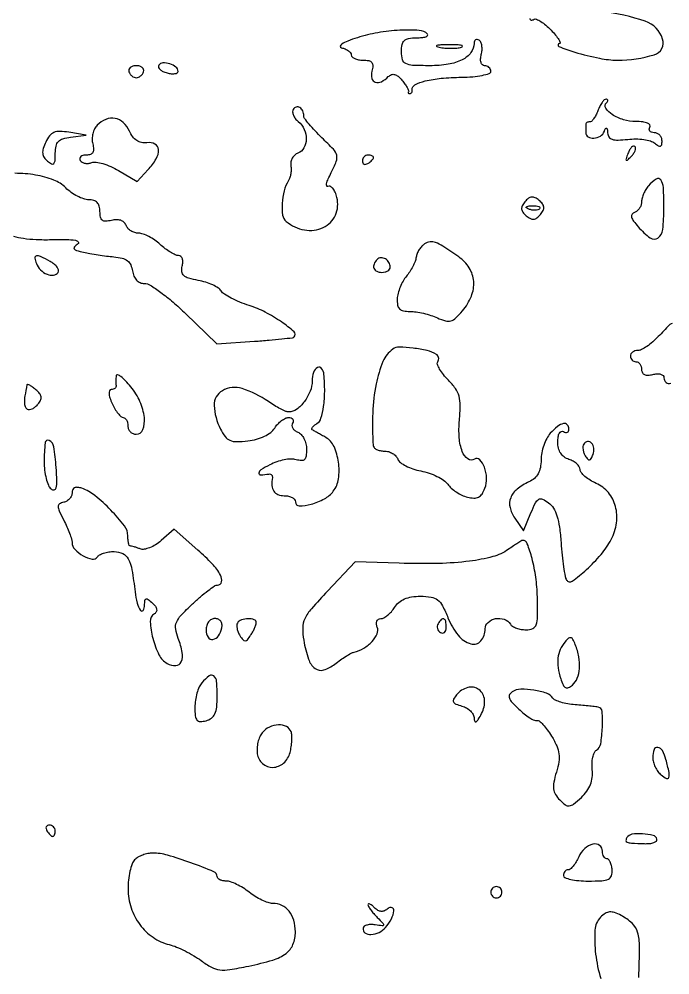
# Model space of a CAD drawing. Extents: x 0 to 5034, y 0 to 2560.
# Drawn here: x 1067.5 to 1184.1, y 575.2 to 746.3 of the extents above; entities that cross this region are included whole.
import ezdxf

# ---------------------------------------------------------------- set-up
doc = ezdxf.new("R2010")
doc.units = 0

msp = doc.modelspace()

# ---------------------------------------------------------------- linework, layer by layer
for points in [[(1159, 746.473207, 0.159452), (1159.061833, 746.284245, 0.182739), (1159.220313, 746.181132, 0.123689), (1159.462713, 746.188598, 0.060283), (1159.75, 746.309162, -0.23864), (1160.180296, 746.330368, -0.037434), (1160.950987, 745.915216, -0.034735), (1161.85526, 745.244215, -0.023851), (1162.785276, 744.368179, -0.016971), (1163.60768, 743.45592, -0.035634), (1164.168577, 742.684155, -0.060993), (1164.416509, 742.151161, -0.493754), (1164.285276, 741.960858, 0.788755), (1164.191021, 741.458034, 0.035746), (1167.03236, 740.42427, 0.018175), (1171.491536, 739.327679, 0.051241), (1174.680551, 739, 0.072813), (1181.27991, 739.966164, 0.418323), (1182.770051, 742.775757, 0.239445), (1179.660324, 745.952156, 0.052066), (1171.946236, 747.692773, -0.018771)], [(1066.521533, 707.471597, 0.031164), (1068.295583, 707.093681, 0.026805), (1070.57592, 706.878739, 0.016342), (1073.281675, 706.8579, -0.008537), (1076.011954, 706.879486, -0.038375), (1077.60203, 706.742592, -0.181644), (1078.110083, 706.450374, -0.448201), (1078.052155, 706.075341, 0.049968), (1077.424486, 705.573264, 0.362117), (1077.388193, 705.21658, 0.175121), (1077.803061, 704.913702, 0.016254), (1079.052155, 704.592914, 0.011557), (1080.204079, 704.364482, 0.005872), (1081.662195, 704.127812, 0.00583), (1083.172963, 703.918754, 0.008674), (1084.5, 703.774206, -0.038855), (1085.957988, 703.525704, -0.101253), (1086.912226, 703.066744, -0.122931), (1087.500815, 702.332954, -0.072707), (1087.819551, 701.25, 0.06351), (1088.075444, 700.317883, 0.091565), (1088.541063, 699.603146, 0.102812), (1089.184829, 699.157149, 0.100579), (1089.958146, 699, -0.140977), (1090.969134, 698.709167, -0.017607), (1092.878919, 697.415391, -0.019608), (1095.080955, 695.671354, -0.015091), (1097.346801, 693.605586), (1102.916411, 688.211172), (1109.676008, 688.656722, 0.004476), (1112.291885, 688.852676, 0.006876), (1114.55229, 689.073708, 0.002808), (1116.473724, 689.299239, 0.16727), (1116.783918, 689.450584, 0.432298), (1116.756442, 690.346062, 0.029118), (1114.51441, 692.107163, 0.032753), (1111.614022, 693.854155, 0.041412), (1108.724049, 695.055195, -0.019681), (1107.049953, 695.667147, -0.02285), (1105.512516, 696.38251, -0.022663), (1104.282352, 697.097529, -0.111413), (1103.722814, 697.666477, 0.114362), (1103.200384, 698.191541, 0.033198), (1102.188152, 698.736409, 0.031493), (1100.931394, 699.215877, 0.029022), (1099.589798, 699.549132, -0.023642), (1097.881761, 699.953961, -0.112197), (1097.007253, 700.435636, -0.18643), (1096.660418, 701.109632, -0.09085), (1096.733615, 702.089345, 0.054423), (1096.84321, 702.829308, 0.09285), (1096.752056, 703.445495, 0.131498), (1096.480239, 703.848377, 0.180877), (1096.074818, 704, -0.108676), (1095.488786, 704.128898, -0.027798), (1094.626059, 704.5875, -0.026984), (1093.67654, 705.234486, -0.024492), (1092.769625, 706, 0.035219), (1091.822401, 706.765382, 0.032568), (1090.752802, 707.4125, 0.034177), (1089.722862, 707.860948, 0.085792), (1088.918427, 708, -0.076334), (1088.226047, 708.106324, -0.064825), (1087.554326, 708.417823, -0.066808), (1087.004077, 708.878571, -0.093741), (1086.66816, 709.422377, 0.115642), (1086.298406, 709.966728, 0.104671), (1085.712456, 710.31422, 0.088078), (1084.946643, 710.430745, 0.057833), (1084.061172, 710.305746, -0.046912), (1083.035449, 710.138086, -0.182371), (1082.429786, 710.320479, -0.183725), (1082.098238, 710.85629, -0.047715), (1082, 711.883369, 0.06403), (1081.878563, 712.827759, 0.125986), (1081.513776, 713.485421, 0.131468), (1080.89037, 713.869598, 0.072841), (1080, 714, -0.081885), (1079.08074, 714.151563, -0.03755), (1077.959333, 714.628167, -0.035886), (1076.827418, 715.320095, -0.041268), (1075.861558, 716.138442, 0.106094), (1073.717145, 717.525081, 0.047395), (1070.459637, 718.419215, 0.044815), (1066.766494, 718.728674, 0.051475)], [(1184.45711, 691.835046, 0.148265), (1183.955409, 691.554827, 0.003212), (1182, 689.5, -0.025743), (1181.003512, 688.543101, -0.029061), (1179.951861, 687.734375, -0.030188), (1178.989484, 687.161294, -0.119751), (1178.325686, 687, 0.073819), (1177.819139, 686.924805, 0.088108), (1177.38942, 686.70625, 0.100605), (1177.102154, 686.381349, 0.131618), (1177, 686, 0.099038), (1177.076342, 685.618362, 0.097945), (1177.29375, 685.29375, 0.097945), (1177.618362, 685.076342, 0.099038), (1178, 685, -0.139383), (1178.381338, 684.89159, -0.100015), (1178.70625, 684.586876, -0.085458), (1178.925048, 684.131138, -0.069385), (1179, 683.59362, 0.121219), (1179.138214, 683.031896, 0.169691), (1179.512551, 682.681695, 0.120594), (1180.136109, 682.570873, 0.047946), (1181, 682.710251, -0.049804), (1181.774564, 682.832273, -0.086529), (1182.419321, 682.757209, -0.126717), (1182.841221, 682.503955, -0.197013), (1183, 682.116631, 0.223275), (1183.386894, 681.293416, 0.259244), (1184.227828, 681.136226, 0.090939)], [(1178.488395, 574.747069, 0.009284), (1178.639235, 580.274889, 0.071817), (1178.292924, 582.830774, 0.136829), (1177.306265, 584.439938, 0.06617), (1175.319446, 585.848313, 0.037207), (1174.151449, 586.356129, 0.107243), (1173.279866, 586.463057, 0.120524), (1172.503275, 586.195762, 0.053556), (1171.654531, 585.511674, 0.185234), (1170.639723, 583.233624, 0.042164), (1170.775245, 578.934266, 0.04353), (1171.675409, 574.556467, 0.113837)]]:
    msp.add_lwpolyline(points, format="xyb")
for points in [[(1128.11715, 743.01895, 0.014434), (1126.365015, 742.400595, 0.049613), (1125.289534, 741.857962, 0.223594), (1125.047393, 741.475508, 0.394239), (1125.25, 741.195626, -0.04828), (1125.919522, 740.996101, -0.06039), (1126.485938, 740.681684, -0.072495), (1126.871169, 740.306549, -0.164957), (1127, 739.926676, 0.212104), (1127.157418, 739.572283, 0.0807), (1127.62176, 739.272211, 0.061415), (1128.306265, 739.067952, 0.041853), (1129.116631, 739, -0.047795), (1130.132969, 738.902625, -0.178606), (1130.673064, 738.57555, -0.183395), (1130.863029, 737.982584, -0.050807), (1130.710251, 737, 0.118164), (1130.684329, 735.738168, 0.266135), (1131.304112, 735.052414, 0.199364), (1132.397567, 735.13776, 0.078646), (1133.642382, 736.042382, -0.106912), (1134.19674, 736.399575, -0.156281), (1134.77236, 736.427984, -0.113007), (1135.394191, 736.099655, -0.041828), (1136.092382, 735.388687, -0.01759), (1136.613621, 734.713667, -0.026687), (1137.013075, 734.089106, -0.024811), (1137.273572, 733.571209, -0.266477), (1137.25, 733.346305, 0.113454), (1137.194385, 733.21452, 0.202364), (1137.220312, 733.101727, 0.164458), (1137.327116, 733.025556, 0.073513), (1137.5, 733, 0.147047), (1137.684688, 733.055516, 0.112209), (1137.831388, 733.208843, 0.092501), (1137.916871, 733.439194, 0.068754), (1137.926, 733.710957, -0.313264), (1138.402557, 734.576178, -0.053512), (1140.264817, 735.262847, -0.039255), (1143.088586, 735.741375, -0.019006), (1146.75, 735.929715, 0.01792), (1148.762404, 736.02885, 0.029021), (1150.457813, 736.273104, 0.028841), (1151.714197, 736.605681, 0.324289), (1152, 737, 0.110888), (1151.914342, 737.381489, 0.100006), (1151.67199, 737.70625, 0.094768), (1151.309713, 737.924089, 0.088331), (1150.883369, 738, -0.196983), (1150.496111, 738.158725, -0.126681), (1150.242817, 738.580515, -0.086541), (1150.167635, 739.224988, -0.049856), (1150.289489, 739.999004, 0.046215), (1150.422423, 740.805232, 0.054994), (1150.392509, 741.575304, 0.064046), (1150.21553, 742.198685, 0.15438), (1149.90612, 742.558021, 0.102532), (1149.560757, 742.683785, 0.178544), (1149.266173, 742.621462, 0.166416), (1149.068682, 742.37681, 0.087554), (1149, 741.987588, -0.16592), (1148.436824, 740.337179, -0.112246), (1146.889629, 739.061388, -0.077772), (1144.390051, 738.258598, -0.038903), (1141.071429, 738, -0.010046), (1137.980253, 738.062113, -0.104836), (1136.757143, 738.373239, -0.217808), (1136.18219, 739.078614, -0.063828), (1136, 740.5, -0.04611), (1136.119193, 741.78974, -0.159671), (1136.516667, 742.515625, -0.150135), (1137.284146, 742.891205, -0.039286), (1138.666667, 743, 0.022986), (1139.646751, 743.04508, 0.054933), (1140.359242, 743.190758, 0.132197), (1140.690273, 743.404956, 0.399128), (1140.683944, 743.64939, 0.184164), (1139.158747, 744.33261, 0.026764), (1135.696908, 744.344349, 0.029867), (1131.758741, 743.910029, 0.035226)], [(1142.761659, 741.292739, 0.028254), (1143.754739, 741.159391, 0.020511), (1144.869594, 741.119272, 0.020826), (1145.934218, 741.169017, 0.041951), (1146.761659, 741.31292, 0.285845), (1146.916221, 741.476221, 0.417468), (1146.814362, 741.62839, 0.038992), (1145.938425, 741.726931, 0.009782), (1144.5, 741.747817, 0.008901), (1143.071102, 741.715166, 0.053901), (1142.339362, 741.605813, 0.67161), (1142.319562, 741.45659, 0.082665)], [(1087.191667, 736.925, 0.073624), (1087.399741, 736.514089, 0.066918), (1087.723802, 736.165781, 0.070382), (1088.110048, 735.930417, 0.102038), (1088.5, 735.85, 0.102038), (1088.889952, 735.930417, 0.070382), (1089.276198, 736.165781, 0.066918), (1089.600259, 736.514089, 0.073624), (1089.808333, 736.925, 0.159683), (1089.810399, 737.333474, 0.143818), (1089.571823, 737.684219, 0.107546), (1089.111023, 737.920344, 0.064908), (1088.5, 738, 0.064908), (1087.888977, 737.920344, 0.107546), (1087.428177, 737.684219, 0.143818), (1087.189601, 737.333474, 0.159683)], [(1092.543272, 738.070016, 0.228144), (1092.505135, 737.708014, 0.120306), (1092.759669, 737.322134, 0.078506), (1093.287141, 736.967788, 0.044796), (1094.011247, 736.70731, 0.036115), (1094.773473, 736.565788, 0.062812), (1095.415804, 736.574831, 0.095176), (1095.84642, 736.722, 0.269156), (1096, 736.986631, 0.234528), (1095.614968, 737.762346, 0.086621), (1094.499754, 738.338024, 0.087903), (1093.268431, 738.496954, 0.247429)], [(1171.168267, 729.925833, -0.029002), (1170.823233, 729.136949, -0.040728), (1170.420604, 728.48274, -0.046659), (1170.021166, 728.033117, -0.217503), (1169.700492, 727.925833, 0.069848), (1169.432749, 727.916731, 0.093461), (1169.205769, 727.831339, 0.112654), (1169.054694, 727.684677, 0.144968), (1169, 727.5), (1169, 726.853125), (1169, 726, 0.266094), (1169.420317, 725.266132, 0.152487), (1170.444276, 725.028666, 0.118456), (1171.621525, 725.406519, 0.161605), (1172.337719, 726.25, -0.027082), (1172.570126, 726.746651, -0.408979), (1172.735449, 726.798249, -0.249467), (1172.864715, 726.612475, -0.017013), (1172.921053, 725.950801, 0.142652), (1173.166329, 725.244656, 0.162943), (1173.742003, 724.82488, 0.085306), (1174.780542, 724.681913, 0.020708), (1176.513773, 724.811815, -0.031711), (1177.955764, 724.888047, -0.032558), (1179.382996, 724.779831, -0.03443), (1180.600684, 724.520795, -0.103944), (1181.347107, 724.12689, 0.030446), (1182.000807, 723.648413, 0.217758), (1182.378863, 723.594305, 0.281612), (1182.603883, 723.843168, 0.046564), (1182.666667, 724.515876, 0.092706), (1182.560712, 725.082421, 0.09623), (1182.257664, 725.564039, 0.099286), (1181.805564, 725.886366, 0.105753), (1181.274316, 726, -0.076042), (1180.787848, 726.074414, -0.153266), (1180.472516, 726.29375, -0.186722), (1180.375394, 726.619584, -0.119076), (1180.5, 727, 0.303587), (1180.485892, 727.392646, 0.142603), (1180.06657, 727.719496, 0.067669), (1179.204099, 727.933915, 0.027142), (1177.987588, 728, -0.070904), (1175.770719, 728.315958, -0.071869), (1173.741493, 729.238348, -0.109568), (1172.603455, 730.383218, -0.350797), (1172.714286, 731.380952, 0.057453), (1172.902889, 731.618709, 0.172714), (1172.946189, 731.818155, 0.253471), (1172.850717, 731.95055, 0.112865), (1172.634442, 732, 0.200053), (1172.315038, 731.866876, 0.041445), (1171.915461, 731.390714, 0.037555), (1171.513222, 730.720058, 0.027723)], [(1116.611146, 730.179838, 0.156422), (1116.497733, 729.72282, 0.080912), (1116.632467, 729.143621, 0.067504), (1116.98526, 728.534303, 0.054663), (1117.51101, 727.990862, -0.113422), (1118.579778, 726.591348, -0.109359), (1118.948865, 724.846547, -0.124914), (1118.536228, 723.282386, -0.176272), (1117.457998, 722.345509, 0.092083), (1116.889126, 721.996687, 0.079042), (1116.447403, 721.449705, 0.079092), (1116.197422, 720.793008, 0.092403), (1116.183039, 720.126893, -0.043837), (1116.235797, 719.425484, -0.034215), (1116.173987, 718.663566, -0.0352), (1116.016167, 717.956883, -0.067912), (1115.777226, 717.429927, 0.075852), (1114.981588, 715.598875, 0.050346), (1114.620773, 713.33266, 0.051605), (1114.716023, 711.25607, 0.184325), (1115.357919, 710.117917, 0.129324), (1118.631235, 708.594844, 0.155376), (1121.983744, 709.03315, 0.178489), (1124.158313, 711.234627, 0.169572), (1124.441893, 714.375495, 0.039202), (1124.120207, 715.33251, 0.070038), (1123.692452, 716.042114, 0.109957), (1123.234026, 716.404881, 0.2564), (1122.81073, 716.383025, -0.488619), (1122.602962, 716.460146, -0.138685), (1122.590536, 716.864094, -0.042351), (1122.883202, 717.7199, -0.015774), (1123.43158, 718.86769, 0.025971), (1124.331556, 720.854528, 0.160307), (1124.392932, 721.95964, 0.123974), (1123.796045, 723.02895, 0.013067), (1121.764176, 725.074931, -0.012188), (1120.513853, 726.329519, -0.016832), (1119.458852, 727.518748, -0.013448), (1118.655598, 728.542897, -0.16092), (1118.5, 729.013843, 0.105207), (1118.312104, 729.896944, 0.150743), (1117.788766, 730.495421, 0.209796), (1117.149175, 730.585196, 0.187937)], [(1081.493781, 727.350924, 0.083501), (1081.029231, 726.698533, 0.055054), (1080.719524, 725.829014, 0.053796), (1080.60145, 724.886951, 0.06835), (1080.705651, 724.017591, -0.047099), (1080.857705, 723.085155, -0.147262), (1080.7175, 722.472299, -0.1841), (1080.290339, 722.120213, -0.081487), (1079.557614, 722, 0.057539), (1078.958204, 721.930792, 0.123808), (1078.547806, 721.719079, 0.190731), (1078.388303, 721.406032, 0.1634), (1078.473008, 721.043674, 0.126333), (1078.808917, 720.720623, 0.081095), (1079.319172, 720.532792, 0.072444), (1079.921454, 720.504917, 0.067106), (1080.523591, 720.647426, -0.12884), (1081.306417, 720.733997, -0.034902), (1082.534642, 720.464619, -0.032902), (1083.935496, 719.950951, -0.02896), (1085.320157, 719.238611), (1088.657182, 717.269718), (1090.617665, 719.384859, 0.053261), (1092.069333, 721.330338, 0.145161), (1092.483981, 722.979526, 0.269124), (1091.852594, 723.96941, 0.154609), (1090.414655, 724.216891, -0.084445), (1089.450446, 724.247891, -0.096528), (1088.599252, 724.600856, -0.086101), (1087.872264, 725.288132, -0.053593), (1087.272978, 726.300224, 0.098727), (1086.172834, 727.827174, 0.14342), (1084.697538, 728.566839, 0.143579), (1083.057543, 728.393396, 0.099028)], [(1072.288843, 724.332307, 0.03464), (1071.833348, 723.163776, 0.099257), (1071.742823, 722.301209, 0.12483), (1071.99618, 721.588781, 0.07213), (1072.609128, 720.909432, 0.049448), (1073.327251, 720.424533, 0.332602), (1073.726863, 720.48374, 0.179459), (1073.952586, 720.980655, 0.017813), (1074, 722.311133, -0.050334), (1074.131566, 723.614757, -0.140493), (1074.552261, 724.422198, -0.131273), (1075.357703, 724.916308, -0.041542), (1076.75, 725.207498), (1079.5, 725.547841), (1076.429714, 726.074351, 0.032677), (1074.799626, 726.245323, 0.109786), (1073.750065, 726.054853, 0.129689), (1072.979214, 725.461324, 0.053993)], [(1176.564293, 722.293128, 0.008399), (1176.21821, 721.336218, 0.286372), (1176.270328, 721.111181, 0.400052), (1176.463552, 721.106486, 0.011214), (1177.124088, 721.733333, 0.043285), (1177.558688, 722.246577, 0.063152), (1177.837219, 722.768815, 0.082976), (1177.927901, 723.220211, 0.20742), (1177.806872, 723.526461, 0.278911), (1177.538684, 723.59249, 0.120343), (1177.210949, 723.395085, 0.070189), (1176.866277, 722.940734, 0.036269)], [(1129, 720.940983, 0.108972), (1129.078288, 720.586039, 0.182303), (1129.29375, 720.3746, 0.161196), (1129.6179, 720.343488, 0.082592), (1130, 720.5, 0.029505), (1130.382774, 720.768994, 0.035638), (1130.70625, 721.066025, 0.038439), (1130.934461, 721.34829, 0.151918), (1131, 721.559017, 0.210953), (1130.92554, 721.727648, 0.081139), (1130.70625, 721.870461, 0.061769), (1130.382849, 721.967655, 0.042167), (1130, 722, 0.105053), (1129.618444, 721.918938, 0.099167), (1129.29375, 721.688914, 0.09642), (1129.076123, 721.345238, 0.093332)], [(1180.25, 716.504169, 0.043948), (1179.771515, 715.853479, 0.034152), (1179.367188, 715.072922, 0.035111), (1179.089574, 714.286802, 0.067422), (1179, 713.62554, -0.078764), (1178.90642, 713.035173, -0.067211), (1178.632812, 712.466773, -0.069077), (1178.227812, 712.005734, -0.094176), (1177.75, 711.729433, 0.16211), (1177.311829, 711.390832, 0.213083), (1177.226548, 710.898672, 0.097096), (1177.564956, 710.183371, 0.022621), (1178.404988, 709.146099, 0.049763), (1180.559367, 707.157508, 0.330411), (1181.93485, 707.146884, 0.211963), (1182.797828, 708.645261, 0.026206), (1183, 712.5, 0.012553), (1182.907843, 716.170017, 0.138778), (1182.442057, 717.547804, 0.410959), (1181.61995, 717.705194, 0.064645)], [(1158.120348, 713.64501, 0.052816), (1157.635449, 712.91638, 0.144578), (1157.517128, 712.315711, 0.144578), (1157.744118, 711.747136, 0.052816), (1158.35499, 711.120348, 0.052816), (1159.08362, 710.635449, 0.144578), (1159.684289, 710.517128, 0.144578), (1160.252864, 710.744118, 0.052816), (1160.879652, 711.35499, 0.052816), (1161.364551, 712.08362, 0.144578), (1161.482872, 712.684289, 0.144578), (1161.255882, 713.252864, 0.052816), (1160.64501, 713.879652, 0.052816), (1159.91638, 714.364551, 0.144578), (1159.315711, 714.482872, 0.144578), (1158.747136, 714.255882, 0.052816)], [(1160.729167, 712.395833, -0.126455), (1160.402231, 712.202593, -0.060344), (1159.916927, 712.123424, -0.05415), (1159.359369, 712.160852, -0.051402), (1158.8125, 712.316886, -0.054073), (1158.395823, 712.538436, -0.470617), (1158.37858, 712.720685, -0.168741), (1158.670344, 712.862007, -0.018894), (1159.416667, 712.921053, -0.028489), (1160.112848, 712.910055, -0.077125), (1160.592839, 712.799335, -0.208169), (1160.77538, 712.614691, -0.296942)], [(1140.13577, 706.083911, 0.069654), (1139.632732, 705.666482, 0.044197), (1139.17066, 705.05956, 0.043657), (1138.815267, 704.368707, 0.060607), (1138.63192, 703.697868, -0.057201), (1138.434651, 702.956334, -0.025795), (1138.018236, 702.038358, -0.025131), (1137.473585, 701.103851, -0.031291), (1136.872941, 700.297975, 0.048146), (1136.281029, 699.445371, 0.031635), (1135.763696, 698.367218, 0.031777), (1135.390237, 697.242537, 0.051836), (1135.236686, 696.25, 0.054416), (1135.301737, 695.145249, 0.157312), (1135.651107, 694.473525, 0.148846), (1136.342059, 694.110639, 0.047055), (1137.515096, 694, -0.037282), (1138.612056, 693.918093, -0.020134), (1139.943153, 693.663036, -0.019949), (1141.285213, 693.292368, -0.029548), (1142.42353, 692.852888, 0.038197), (1143.873959, 692.321517, 0.137092), (1144.850903, 692.319244, 0.123668), (1145.745096, 692.826777, 0.028528), (1146.937314, 694.102888, 0.077672), (1148.51186, 696.733501, 0.114322), (1148.9304, 699.383215, 0.123664), (1148.138001, 701.798014, 0.100848), (1146.25, 703.76794, 0.006155), (1143.423677, 705.673876, 0.054782), (1142.088875, 706.354496, 0.130597), (1141.129965, 706.452994, 0.099378)], [(1070.608704, 702.577319, 0.107158), (1071.355696, 701.43694, 0.097932), (1072.530374, 700.663726, 0.123308), (1073.704181, 700.496487, 0.232395), (1074.495983, 700.993501, 0.204923), (1074.560064, 701.419447, 0.092), (1074.315091, 701.941959, 0.06853), (1073.803803, 702.481262, 0.045986), (1073.09375, 702.949827, 0.012917), (1071.36815, 703.816766, 0.148202), (1070.624681, 703.925688, 0.41017), (1070.35537, 703.56662, 0.057925)], [(1131.63948, 703.306147, 0.094876), (1131.086489, 702.491235, 0.1934), (1131.067517, 701.730754, 0.202875), (1131.575357, 701.193711, 0.103624), (1132.5, 701, 0.06085), (1133.073598, 701.070066, 0.079459), (1133.559375, 701.276414, 0.097386), (1133.8846, 701.582093, 0.156819), (1134, 701.940983, 0.139398), (1133.764316, 702.769921, 0.123736), (1133.119339, 703.396031, 0.139481), (1132.316568, 703.598585, 0.191124)], [(1134.443226, 687.248226, 0.142782), (1132.688629, 685.03833, 0.046631), (1131.469402, 681.014557, 0.039955), (1130.840729, 675.850743, 0.028155), (1130.928571, 670, 0.175117), (1131.098295, 669.617917, 0.083994), (1131.53509, 669.29375, 0.067298), (1132.163463, 669.073964, 0.050562), (1132.893011, 669, -0.070177), (1133.658131, 668.89208, -0.063344), (1134.392815, 668.575582, -0.066804), (1134.987456, 668.107663, -0.101416), (1135.340455, 667.555173, 0.141517), (1135.795699, 666.953305, 0.04221), (1136.782771, 666.337642, 0.03861), (1138.062087, 665.802581, 0.033388), (1139.471905, 665.439293, -0.03571), (1140.931163, 665.056039, -0.033212), (1142.358176, 664.46173, -0.034914), (1143.554529, 663.759442, -0.087617), (1144.274461, 663.053747, 0.058883), (1144.911274, 662.353833, 0.034272), (1145.818842, 661.669002, 0.033818), (1146.836369, 661.099442, 0.048019), (1147.810959, 660.747306, 0.050475), (1148.976344, 660.571302, 0.129813), (1149.803107, 660.746787, 0.132628), (1150.424599, 661.304149, 0.053736), (1150.942793, 662.327678, 0.099898), (1151.240924, 664.150058, 0.077451), (1150.857259, 666.128241, 0.111266), (1150.027796, 667.428657, 0.346711), (1149.063134, 667.539019, -0.30873), (1147.876359, 667.592839, -0.140939), (1146.895785, 668.891999, -0.074537), (1146.344958, 671.381912, -0.040539), (1146.382992, 674.521089, 0.020192), (1146.522409, 677.160637, 0.070815), (1146.303915, 678.844949, 0.087448), (1145.65419, 680.207865, 0.041548), (1144.393957, 681.696952, -0.027079), (1143.501492, 682.691698, -0.038832), (1142.83351, 683.669166, -0.043891), (1142.446172, 684.504607, -0.228871), (1142.497199, 684.995469, 0.086393), (1142.643519, 685.360514, 0.095867), (1142.650239, 685.739946, 0.102621), (1142.517413, 686.07447, 0.114464), (1142.266312, 686.313305, 0.076013), (1140.596362, 686.981652, 0.027511), (1138.073677, 687.42496, 0.023833), (1135.600826, 687.60154, 0.161308)], [(1120, 681.571429, -0.094219), (1119.647013, 679.714831, -0.066701), (1118.610651, 677.857583, -0.070962), (1117.22155, 676.464214, -0.162725), (1115.832942, 676, -0.098184), (1115.27676, 676.110279, -0.018512), (1114.329879, 676.54282, -0.019145), (1113.245713, 677.140469, -0.016517), (1112.15437, 677.847896, 0.073916), (1107.463586, 680.175371, 0.21095), (1103.919231, 679.809793, 0.280235), (1102.457735, 677.170789, 0.107358), (1103.55817, 672.942196, 0.046136), (1104.401304, 671.59945, 0.12813), (1105.272669, 670.918949, 0.105606), (1106.471499, 670.67878, 0.025882), (1108.49085, 670.809139, 0.039103), (1110.02672, 671.111507, 0.043642), (1111.438874, 671.642689, 0.048207), (1112.583477, 672.334016, 0.093487), (1113.305105, 673.116943, -0.045859), (1113.852634, 673.83733, -0.045685), (1114.522948, 674.446852, -0.049629), (1115.209785, 674.86555, -0.11254), (1115.799564, 675, -0.082245), (1116.256595, 674.924311, -0.160806), (1116.547904, 674.704175, -0.182555), (1116.629373, 674.376457, -0.109458), (1116.495635, 673.992937, 0.148943), (1116.382065, 673.562314, 0.123594), (1116.515309, 673.105471, 0.099723), (1116.885502, 672.690575, 0.069381), (1117.436618, 672.385948, -0.118403), (1118.034871, 671.974799, -0.065261), (1118.540757, 671.239508, -0.059347), (1118.883574, 670.311144, -0.058864), (1119, 669.325624, -0.032614), (1118.919888, 668.098737, -0.163487), (1118.621789, 667.488675, -0.217061), (1118.073401, 667.279324, -0.061207), (1117.151509, 667.451913, 0.088776), (1116.238359, 667.571522, 0.036461), (1114.993694, 667.421777, 0.034618), (1113.648224, 667.061212, 0.037433), (1112.401509, 666.525461, 0.017851), (1110.81206, 665.622991, 0.235936), (1110.466555, 665.066107, 0.452913), (1110.777936, 664.737601, 0.029561), (1112.25, 664.881579, -0.101603), (1112.526842, 664.868861, -0.135057), (1112.744901, 664.744901, -0.135057), (1112.868861, 664.526842, -0.101603), (1112.881579, 664.25, 0.053284), (1112.808856, 662.800641, 0.131073), (1113.138488, 661.795843, 0.159154), (1113.871044, 661.206498, 0.090703), (1115, 661, -0.053459), (1115.765155, 660.917956, -0.073238), (1116.4125, 660.674405, -0.09302), (1116.847109, 660.314557, -0.17519), (1117, 659.891592, 0.413443), (1117.705992, 659.183738, 0.069398), (1119.808232, 659.471292, 0.055968), (1122.211297, 660.448798, 0.10565), (1123.792997, 661.804665, 0.129516), (1124.717003, 664.027183, 0.068658), (1124.714927, 667.030712, 0.070275), (1123.916259, 669.828046, 0.163244), (1122.460166, 671.41614, -0.001566), (1121.675138, 671.853432, -0.001866), (1120.937431, 672.271026, -0.001612), (1120.317751, 672.627521, -0.012101), (1120.02896, 672.804373, -0.311416), (1119.954239, 672.984449, -0.107985), (1120.076604, 673.254385, -0.062334), (1120.389553, 673.580206, -0.031878), (1120.852613, 673.90891, 0.182756), (1121.585182, 674.86124, 0.038154), (1122.048669, 676.954446, 0.034418), (1122.246528, 679.666401, 0.023605), (1122.113289, 682.75, 0.140993), (1121.705779, 683.799023, 0.373228), (1120.977518, 683.950976, 0.185637), (1120.2491, 683.077284, 0.082152)], [(1084.917542, 682.5, 0.01916), (1084.867045, 682.062289, 0.014), (1084.843294, 681.573438, 0.014185), (1084.846932, 681.108304, 0.030112), (1084.881579, 680.75, -0.133963), (1084.850106, 680.464351, -0.119975), (1084.677761, 680.220312, -0.102836), (1084.386374, 680.056499, -0.076951), (1084.021439, 680, 0.287542), (1083.713969, 679.807242, 0.129456), (1083.618621, 679.320299, 0.065356), (1083.773932, 678.532484, 0.025594), (1084.181954, 677.5, 0.025934), (1084.679567, 676.542731, 0.034577), (1085.233025, 675.734375, 0.037004), (1085.764062, 675.156824, 0.190598), (1086.160515, 675, -0.173704), (1086.480842, 674.885254, -0.093425), (1086.753401, 674.559375, -0.073734), (1086.937834, 674.073846, -0.054008), (1087, 673.5, 0.099038), (1087.114514, 672.927543, 0.097945), (1087.440625, 672.440625, 0.097945), (1087.927543, 672.114514, 0.099038), (1088.5, 672, 0.315087), (1089.692662, 672.834426, 0.116358), (1089.947763, 674.983256, 0.076563), (1089.165141, 677.851899, 0.066967), (1087.530996, 680.5, 0.018322), (1086.575574, 681.582172, 0.039441), (1085.748927, 682.325, 0.073725), (1085.168328, 682.646736, 0.475817)], [(1068.923489, 680.872445, 0.009389), (1068.550245, 678.865026, 0.044292), (1068.460752, 677.697932, 0.088127), (1068.598839, 676.971289, 0.164877), (1068.97576, 676.514981, 0.167606), (1069.364575, 676.427443, 0.077973), (1069.86974, 676.565244, 0.06403), (1070.409336, 676.895942, 0.050133), (1070.899024, 677.378332, 0.06121), (1071.360527, 678.097617, 0.149907), (1071.453866, 678.712748, 0.136429), (1071.187331, 679.312502, 0.047209), (1070.512331, 679.989766, 0.016104), (1069.926576, 680.444861, 0.030315), (1069.421772, 680.766791, 0.037664), (1069.045648, 680.94011, 0.460042)], [(1162.654988, 672.171259, 0.064201), (1162.020609, 671.258438, 0.036188), (1161.486153, 670.01781, 0.035481), (1161.121447, 668.665872, 0.048177), (1161, 667.408388, -0.046391), (1160.871385, 666.02515, -0.080087), (1160.481153, 664.940171, -0.08905), (1159.80609, 664.11002, -0.07092), (1158.831795, 663.487128, 0.061982), (1156.703304, 662.179101, 0.131167), (1155.563194, 660.632082, 0.152798), (1155.43922, 658.889282, 0.094979), (1156.285101, 657.003349), (1157.881635, 654.723977), (1159.190818, 657.909957, -0.015917), (1160.00743, 659.730183, -0.148215), (1160.586334, 660.354299, -0.246316), (1161.262071, 660.385173, -0.048978), (1162.337006, 659.747764, -0.100593), (1163.204266, 658.792541, -0.05813), (1163.84028, 657.370348, -0.041608), (1164.288651, 655.376808, -0.01718), (1164.575224, 652.623368, 0.008221), (1164.771387, 650.342399, 0.010778), (1165.029584, 648.267219, 0.008485), (1165.310518, 646.551615, 0.093847), (1165.558579, 645.905217, 0.433843), (1166.570964, 645.701526, 0.029506), (1169.119181, 647.758463, 0.03363), (1171.737995, 650.483921, 0.052547), (1173.555287, 653.179328, 0.087533), (1174.511075, 656.126607, 0.100191), (1174.33152, 659.079043, 0.107786), (1173.051203, 661.567399, 0.116558), (1170.881251, 663.212857, -0.032135), (1169.778337, 663.788401, -0.040586), (1168.846367, 664.462706, -0.045412), (1168.192788, 665.133279, -0.172121), (1168, 665.676724, 0.142847), (1167.853727, 666.178267, 0.066106), (1167.4125, 666.702568, 0.057528), (1166.76501, 667.169011, 0.050547), (1166, 667.5, -0.082592), (1165.146366, 667.93592, -0.091437), (1164.514363, 668.612324, -0.084145), (1164.129801, 669.518825, -0.058397), (1164, 670.626405, -0.037025), (1164.069075, 671.557945, -0.085769), (1164.288325, 672.221441, -0.167407), (1164.616291, 672.526233, -0.247535), (1165, 672.5, 0.082592), (1165.3821, 672.343488, 0.161196), (1165.70625, 672.3746, 0.182303), (1165.921712, 672.586039, 0.108972), (1166, 672.940983, 0.187304), (1165.700495, 673.712452, 0.2704), (1165.018801, 673.924816, 0.115362), (1163.944863, 673.398232, 0.037428)], [(1072, 667.122445, 0.029472), (1072.092066, 665.561873, 0.032789), (1072.367188, 664.078686, 0.034768), (1072.767847, 662.863441, 0.122936), (1073.25, 662.20579, 0.217797), (1073.805518, 662.055253, 0.303214), (1074.170182, 662.39707, 0.066047), (1074.28533, 663.580227, 0.008869), (1074.153487, 666.083345, 0.020284), (1073.742035, 669.777466, 0.247301), (1072.923215, 670.88563, 0.519908), (1072.171628, 670.465887, 0.025649)], [(1168.635081, 670.218566, 0.116479), (1168.500026, 669.813281, 0.057006), (1168.513244, 669.265846, 0.052041), (1168.660145, 668.670761, 0.051938), (1168.92682, 668.118408, 0.03936), (1169.355474, 667.533274, 0.268353), (1169.680389, 667.419978, 0.227867), (1169.9802, 667.64177, 0.029854), (1170.317163, 668.384129, 0.120613), (1170.459513, 669.504837, 0.158399), (1170.034166, 670.437418, 0.257132), (1169.31368, 670.680455, 0.212933)], [(1077, 661.541939, -0.100196), (1076.887173, 660.984557, -0.079234), (1076.561022, 660.461539, -0.076758), (1076.076547, 660.051932, -0.084089), (1075.505606, 659.823324, 0.083934), (1074.764922, 659.527014, 0.261415), (1074.511212, 659.074914, 0.109341), (1074.681164, 658.307043, 0.011312), (1075.505606, 656.635693, -0.014834), (1076.077665, 655.455104, -0.016197), (1076.561022, 654.27639, -0.015824), (1076.908435, 653.24575, -0.073502), (1077, 652.62624, 0.193937), (1077.48825, 651.414803, 0.07034), (1078.975129, 650.251005, 0.078355), (1080.593438, 649.628399, 0.317051), (1081.512657, 650.020479, -0.131742), (1081.912784, 650.397176, -0.045115), (1082.651647, 650.712266, -0.041105), (1083.568508, 650.927685, -0.037168), (1084.539965, 651, -0.113007), (1086.081223, 650.647149, -0.161874), (1087.078707, 649.677826, -0.078466), (1087.732078, 647.720262, -0.013136), (1088.28328, 643.787812, 0.035047), (1088.655343, 641.778046, 0.091465), (1089.272935, 640.450879, 0.53832), (1089.745368, 640.467342, 0.13794), (1090, 641.37276, -0.027733), (1090.048656, 642.249313, -0.300735), (1090.26464, 642.508268, -0.244331), (1090.630303, 642.438738, -0.020238), (1091.389335, 641.789427, -0.046014), (1091.918314, 641.199182, -0.11304), (1092.151055, 640.66896, -0.166448), (1092.087138, 640.219849, -0.135664), (1091.757501, 639.859505, 0.270313), (1091.017361, 638.4468, 0.051992), (1091.464757, 635.4725, 0.051796), (1092.57144, 632.502583, 0.15605), (1094.05787, 630.969029, 0.129647), (1095.595483, 630.603259, 0.290991), (1096.550789, 631.2438, 0.151848), (1096.739084, 632.911931, 0.04361), (1096.022113, 635.441837, -0.050167), (1095.570086, 637.120284, -0.138851), (1095.706881, 638.324457, -0.091833), (1096.50787, 639.568065, -0.014827), (1098.552501, 641.614286, -0.011979), (1099.995241, 642.91109, -0.016299), (1101.360705, 644.005447, -0.01317), (1102.532586, 644.836228, -0.14867), (1103.071202, 645, 0.355984), (1103.780385, 645.578186, 0.180926), (1103.590731, 646.790642, 0.062181), (1102.115939, 648.782462, 0.02202), (1099.552474, 651.2445), (1095.293335, 654.988999), (1092.955071, 652.961033, -0.039194), (1091.957673, 652.224454, -0.04416), (1090.895303, 651.685488, -0.049151), (1089.924008, 651.403026, -0.138676), (1089.226616, 651.466534, 0.009173), (1088.663704, 651.670777, 0.010715), (1088.121944, 651.843294, 0.009763), (1087.659516, 651.969948, 0.062031), (1087.418213, 652, -0.305404), (1087.255945, 652.10931, -0.039357), (1087.12285, 652.529876, -0.03511), (1087.030245, 653.112487, -0.021863), (1087, 653.803833, 0.166288), (1086.383582, 655.606048, 0.02755), (1083.945097, 658.419029, 0.03073), (1081.103005, 661.014445, 0.085597), (1078.75, 662.323964, 0.053839), (1078.001399, 662.498842, 0.136378), (1077.453673, 662.416528, 0.180744), (1077.120927, 662.08875, 0.109255)], [(1155.129251, 651.377978, -0.087914), (1152.366683, 650.092115, -0.033655), (1148.190813, 649.27613, -0.026338), (1142.668741, 648.872167, -0.012779), (1135.588912, 648.908962), (1127.677823, 649.152334), (1122.754008, 643.935513, 0.010099), (1119.871805, 640.755515, 0.066571), (1118.691789, 638.966824, 0.109288), (1118.303962, 637.329013, 0.04881), (1118.48804, 635.109346, 0.034409), (1119.347696, 631.729614, 0.151177), (1120.526254, 630.071573, 0.242359), (1122.072669, 629.794612, 0.092308), (1124.070684, 630.84096, -0.012539), (1125.074094, 631.590291, -0.013916), (1126.080138, 632.26176, -0.013347), (1126.966141, 632.78567, -0.067462), (1127.5, 632.994333, 0.074645), (1129.234213, 633.700902, 0.070594), (1130.721902, 634.896237, 0.082384), (1131.628702, 636.254728, 0.200263), (1131.662845, 637.436229, -0.065098), (1131.514704, 638.051178, -0.122674), (1131.584383, 638.553819, -0.1613), (1131.858574, 638.878217, -0.138177), (1132.290838, 639, 0.123449), (1132.850186, 639.140239, 0.047016), (1133.525061, 639.5875, 0.042926), (1134.199245, 640.234772, 0.040451), (1134.767927, 641, -0.077393), (1135.532222, 641.884316, -0.074134), (1136.539869, 642.509897, -0.063684), (1137.820816, 642.878799, -0.038321), (1139.399894, 643, -0.038706), (1141.320896, 642.851069, -0.1283), (1142.474265, 642.349847, -0.108212), (1143.344983, 641.294982, -0.02347), (1144.330257, 639.132626, 0.073687), (1146.141984, 636.024261, 0.153522), (1148.445852, 634.477332, 0.298334), (1150.216197, 635.011829, 0.176223), (1151, 637.166667, -0.211361), (1151.513467, 638.327071, -0.139521), (1152.840293, 638.985045, -0.128153), (1154.402984, 638.872642, -0.17436), (1155.5, 638, 0.121429), (1155.89173, 637.615913, 0.047919), (1156.580088, 637.293437, 0.043769), (1157.425035, 637.073306, 0.041748), (1158.309017, 636.998936, 0.097963), (1159.510628, 637.236038, 0.21544), (1160.139496, 637.902634, 0.082138), (1160.381734, 639.331103, 0.00776), (1160.340938, 642.894759, 0.027133), (1160.054314, 646.415972, 0.030341), (1159.39108, 649.753992, 0.026691), (1158.538872, 652.412875, 0.311326), (1157.687322, 653, 0.138959), (1157.524139, 652.953755, 0.0032), (1156.835936, 652.523531, 0.006891), (1156.034239, 651.999561, 0.004586)], [(1101, 636.916667, 0.14074), (1101.357221, 635.672718, 0.297834), (1102.229205, 635.270086, 0.210781), (1103.230213, 635.900237, 0.100818), (1103.823324, 637.332866, 0.083236), (1103.840365, 638.00171, 0.126354), (1103.619304, 638.53647, 0.133817), (1103.179808, 638.878535, 0.099154), (1102.573324, 639, 0.12024), (1101.945354, 638.84677, 0.111791), (1101.438799, 638.41896, 0.09567), (1101.111401, 637.751548, 0.066422)], [(1106.625, 638.202254, 0.132492), (1106.502644, 637.792418, 0.055109), (1106.551162, 637.212247, 0.04929), (1106.745173, 636.566909, 0.045282), (1107.065983, 635.952254, 0.029212), (1107.622109, 635.189434, 0.230801), (1108.008799, 635.012661, 0.218419), (1108.400424, 635.20424, 0.026218), (1108.984687, 636, 0.019985), (1109.362719, 636.629313, 0.02069), (1109.684621, 637.279688, 0.02093), (1109.915383, 637.863584, 0.078687), (1109.984687, 638.25, 0.319236), (1109.612006, 638.797555, 0.092609), (1108.546761, 638.980939, 0.078366), (1107.342919, 638.77352, 0.17428)], [(1142.542705, 638.069098, 0.108373), (1142.401101, 637.665803, 0.099685), (1142.434921, 637.22714, 0.095498), (1142.639411, 636.820631, 0.090427), (1142.983688, 636.510081, 0.136093), (1143.36964, 636.397824, 0.190788), (1143.701458, 636.524436, 0.140899), (1143.925389, 636.890269, 0.067432), (1144, 637.440983, 0.039415), (1143.914842, 638.519563, 0.25701), (1143.592818, 638.933879, 0.315493), (1143.13314, 638.838655, 0.050477)], [(1165.297928, 634.84695, 0.068252), (1164.442862, 633.458618, 0.074582), (1164.025653, 631.932407, 0.066503), (1164.051265, 630.208556, 0.040919), (1164.513656, 628.228925, 0.029132), (1164.945657, 627.113481, 0.164452), (1165.376354, 626.654608, 0.2371), (1165.898692, 626.641299, 0.063233), (1166.622143, 627.101369, 0.128891), (1167.484573, 628.305067, 0.073884), (1167.873069, 630.060195, 0.06273), (1167.757979, 632.152217, 0.048702), (1167.132621, 634.34695, 0.027823), (1166.704198, 635.279777, 0.207546), (1166.332288, 635.577674, 0.252187), (1165.909553, 635.479581, 0.040121)], [(1100.25, 627.504169, 0.077183), (1099.769901, 626.751571, 0.033782), (1099.367188, 625.635319, 0.032413), (1099.092094, 624.368899, 0.037291), (1099, 623.135826, 0.023586), (1099.074031, 621.567305, 0.149909), (1099.375228, 620.838561, 0.227615), (1099.957723, 620.568831, 0.060533), (1101, 620.710251, 0.09425), (1101.976311, 621.174327, 0.12897), (1102.587576, 621.926209, 0.083692), (1102.908845, 623.138349, 0.023027), (1103, 625.116631, 0.020695), (1102.891443, 627.738272, 0.195709), (1102.392894, 628.721437, 0.356076), (1101.580523, 628.746473, 0.048927)], [(1145.879237, 625.354489, 0.045652), (1145.343068, 624.573263, 0.242617), (1145.325897, 624.071509, 0.191953), (1145.737642, 623.688178, 0.02866), (1146.835549, 623.332754, -0.066131), (1147.664073, 622.994268, -0.067626), (1148.368523, 622.453203, -0.074377), (1148.84704, 621.800074, -0.119261), (1149.014742, 621.133369, 0.091833), (1149.116119, 620.612359, 0.473175), (1149.358665, 620.534251, 0.1131), (1149.755568, 620.940967, 0.014733), (1150.359792, 622, 0.140882), (1150.875231, 624.429078, 0.217672), (1149.864469, 626.281533, 0.233372), (1147.875777, 626.651877, 0.152069)], [(1155.828045, 625.893726, 0.142857), (1155.362521, 625.377114, 0.205188), (1155.335247, 624.769751, 0.095873), (1155.826253, 623.970769, 0.019855), (1156.994086, 622.794756, 0.019858), (1157.996084, 621.934427, 0.027236), (1158.966183, 621.248719, 0.026431), (1159.798342, 620.785429, 0.194775), (1160.242908, 620.754074, -0.256319), (1160.654785, 620.675922, -0.031798), (1161.344651, 620.029464, -0.031156), (1162.122201, 619.091199, -0.020836), (1162.896051, 617.930534, -0.030503), (1163.812396, 616.19334, -0.07366), (1164.209082, 614.79994, -0.074859), (1164.181613, 613.365162, -0.032311), (1163.738675, 611.500186, 0.024022), (1163.279047, 609.698239, 0.08054), (1163.229284, 608.484625, 0.106084), (1163.565635, 607.506254, 0.060798), (1164.338035, 606.519108, 0.038077), (1165.351776, 605.649035, 0.190647), (1166.062067, 605.462825, 0.14053), (1166.835509, 605.789478, 0.017797), (1168.217985, 606.988457, 0.047787), (1169.199343, 608.09554, 0.063724), (1169.845843, 609.271967, 0.065536), (1170.163586, 610.546426, 0.054545), (1170.169832, 611.943907, -0.036428), (1170.133626, 613.086087, -0.043318), (1170.270959, 614.155541, -0.04862), (1170.546015, 615.009919, -0.153335), (1170.935036, 615.45985, 0.218074), (1171.686928, 616.588191, 0.029358), (1171.977785, 619.49662, 0.027863), (1171.935411, 622.371567, 0.340489), (1171.25, 623.142405, 0.019503), (1170.783374, 623.212279, 0.002225), (1169.724313, 623.324092, 0.002686), (1168.462581, 623.444786, 0.002184), (1167.109363, 623.560943, -0.023862), (1165.766603, 623.735092, -0.029191), (1164.535725, 624.029865, -0.029975), (1163.556191, 624.391147, -0.145685), (1163.109363, 624.769509, 0.16848), (1161.988897, 625.635747, 0.042804), (1159.722745, 626.187296, 0.0435), (1157.354268, 626.344419, 0.134011)], [(1111.045681, 618.555042, 0.074494), (1110.609767, 617.834396, 0.041702), (1110.294727, 616.857434, 0.040508), (1110.136551, 615.793685, 0.051913), (1110.173236, 614.805042, 0.176645), (1111.125737, 613.021456, 0.193316), (1112.96279, 612.353611, 0.174621), (1114.897451, 613.124073, 0.151183), (1116.037186, 615, 0.025148), (1116.244979, 616.048866, 0.023798), (1116.351224, 617.132812, 0.024524), (1116.352268, 618.10004, 0.07262), (1116.225282, 618.75, 0.200228), (1115.406863, 619.658729, 0.120587), (1113.964307, 619.954747, 0.101462), (1112.335808, 619.556479, 0.10943)], [(1181, 614.122445, 0.067559), (1181.109963, 613.312334, 0.044533), (1181.440625, 612.430735, 0.044279), (1181.925824, 611.614539, 0.063393), (1182.5, 611, 0.058308), (1183.463829, 610.373697, 0.459906), (1183.894698, 610.557069, 0.132101), (1183.933673, 611.449905, 0.010696), (1183.369714, 613.75, 0.057343), (1182.737013, 615.350792, 0.235183), (1181.910869, 615.937925, 0.363161), (1181.237333, 615.533446, 0.083514)], [(1072.5, 601, 0.029505), (1072.768994, 600.617226, 0.035638), (1073.066025, 600.29375, 0.038439), (1073.34829, 600.065539, 0.151918), (1073.559017, 600, 0.210953), (1073.727648, 600.07446, 0.081139), (1073.870461, 600.29375, 0.061769), (1073.967655, 600.617151, 0.042167), (1074, 601, 0.105053), (1073.918938, 601.381556, 0.099167), (1073.688914, 601.70625, 0.09642), (1073.345238, 601.923877, 0.093332), (1072.940983, 602, 0.108972), (1072.586039, 601.921712, 0.182303), (1072.3746, 601.70625, 0.161196), (1072.343488, 601.3821, 0.082592)], [(1176.367878, 599.786222, 0.128551), (1176.209012, 599.268761, 0.331154), (1176.41636, 598.963984, 0.069297), (1177.180848, 598.812633, 0.004275), (1179.5, 598.7, 0.033462), (1180.440512, 598.725326, 0.060493), (1181.192188, 598.889205, 0.094945), (1181.651489, 599.155131, 0.290834), (1181.75, 599.484527, 0.26794), (1181.052136, 600.163613, 0.048083), (1179.186312, 600.449591, 0.04802), (1177.270156, 600.372963, 0.223957)], [(1167.742108, 596.333333, -0.027774), (1167.273534, 595.43997, -0.036385), (1166.744668, 594.685417, -0.039599), (1166.232212, 594.149714, -0.184144), (1165.839485, 594, 0.118371), (1165.519288, 593.923119, 0.100624), (1165.246599, 593.70625, 0.092471), (1165.063501, 593.381921, 0.082567), (1165, 593, 0.308862), (1165.265186, 592.611657, 0.037742), (1166.303619, 592.29375, 0.034183), (1167.736935, 592.072294, 0.021242), (1169.437851, 592, 0.013362), (1171.910737, 592.066095, 0.096057), (1173.063123, 592.35418, 0.206724), (1173.597068, 592.954925, 0.098839), (1173.725047, 594, 0.037158), (1173.609724, 594.765803, 0.053734), (1173.387408, 595.4125, 0.068155), (1173.099896, 595.856567, 0.218405), (1172.787196, 596, -0.165689), (1172.486898, 596.102321, -0.095458), (1172.231239, 596.391667, -0.076433), (1172.05844, 596.823348, -0.057109), (1172, 597.333333, 0.24001), (1171.474951, 598.364132, 0.218181), (1170.296686, 598.601692, 0.129177), (1168.816692, 597.816821, 0.100014)], [(1088.2, 595.8, 0.1112), (1087.738928, 595.070924, 0.030868), (1087.361783, 593.762812, 0.029548), (1087.107863, 592.188431, 0.027164), (1087.031601, 590.55, 0.077765), (1087.583865, 587.192373, 0.080409), (1089.133554, 584.20631, 0.082681), (1091.500728, 581.926378, 0.089169), (1094.420222, 580.609379, -0.036508), (1095.694145, 580.188787, -0.018166), (1097.241357, 579.482576, -0.017928), (1098.798932, 578.630905, -0.025107), (1100.119679, 577.753396, 0.034814), (1101.975659, 576.571511, 0.09585), (1103.448442, 576.1057, 0.068626), (1105.261254, 576.145279, 0.011973), (1108.631665, 576.768384, 0.020594), (1112.949553, 577.861442, 0.086457), (1115.336895, 579.049026, 0.141014), (1116.566196, 580.644375, 0.094365), (1117, 582.922445, 0.068647), (1116.715896, 584.981993, 0.100575), (1115.882434, 586.604107, 0.114505), (1114.57754, 587.632967, 0.110357), (1112.934859, 588, -0.082712), (1112.121329, 588.135505, -0.02841), (1111.011967, 588.5875, -0.027329), (1109.822888, 589.234552, -0.028388), (1108.727129, 590, 0.027231), (1107.636742, 590.765453, 0.026782), (1106.463697, 591.4125, 0.027797), (1105.376679, 591.86561, 0.085043), (1104.592271, 592, -0.048424), (1103.982909, 592.059155, -0.068424), (1103.46773, 592.235721, -0.088608), (1103.120699, 592.496033, -0.18985), (1103, 592.802456, 0.304485), (1102.411801, 593.678799, 0.009893), (1098.257171, 595.284239, 0.017471), (1094.091145, 596.637233, 0.070491), (1091.45, 597.004946, 0.050277), (1090.577076, 596.91482, 0.037941), (1089.649688, 596.648953, 0.038839), (1088.808163, 596.260278, 0.068878)], [(1152, 590, 0.099038), (1152.076342, 589.618362, 0.097945), (1152.29375, 589.29375, 0.097945), (1152.618362, 589.076342, 0.099038), (1153, 589, 0.099038), (1153.381638, 589.076342, 0.097945), (1153.70625, 589.29375, 0.097945), (1153.923658, 589.618362, 0.099038), (1154, 590, 0.099038), (1153.923658, 590.381638, 0.097945), (1153.70625, 590.70625, 0.097945), (1153.381638, 590.923658, 0.099038), (1153, 591, 0.099038), (1152.618362, 590.923658, 0.097945), (1152.29375, 590.70625, 0.097945), (1152.076342, 590.381638, 0.099038)], [(1130, 587.771429, 0.136964), (1130.094802, 587.431838, 0.020802), (1130.488118, 586.839382, 0.02199), (1131.025424, 586.163461, 0.017449), (1131.661677, 585.48118, -0.006413), (1132.693648, 584.422391, -0.259699), (1132.771189, 584.120694, -0.377074), (1132.55487, 583.974908, -0.009916), (1131.314954, 584.159752, 0.04483), (1130.532909, 584.221048, 0.063808), (1129.84342, 584.124712, 0.082608), (1129.345133, 583.895519, 0.198635), (1129.125783, 583.562672, 0.297681), (1129.456349, 582.754201, 0.160602), (1130.531243, 582.438675, 0.102369), (1131.998132, 582.79297, 0.109701), (1133.162481, 583.695778, 0.051791), (1134.187641, 585.229421, 0.089828), (1134.64868, 586.685868, 0.359036), (1134.315177, 587.215447, 0.258569), (1133.595913, 587.079601, -0.067532), (1132.965252, 586.686082, -0.12122), (1132.368529, 586.576422, -0.118789), (1131.780698, 586.755681, -0.063319), (1131.176206, 587.223794, 0.025252), (1130.723937, 587.632551, 0.062247), (1130.345511, 587.869847, 0.155646), (1130.107288, 587.900248, 0.361891)]]:
    msp.add_lwpolyline(points, format="xyb", close=True)

doc.saveas('drawing.dxf')
